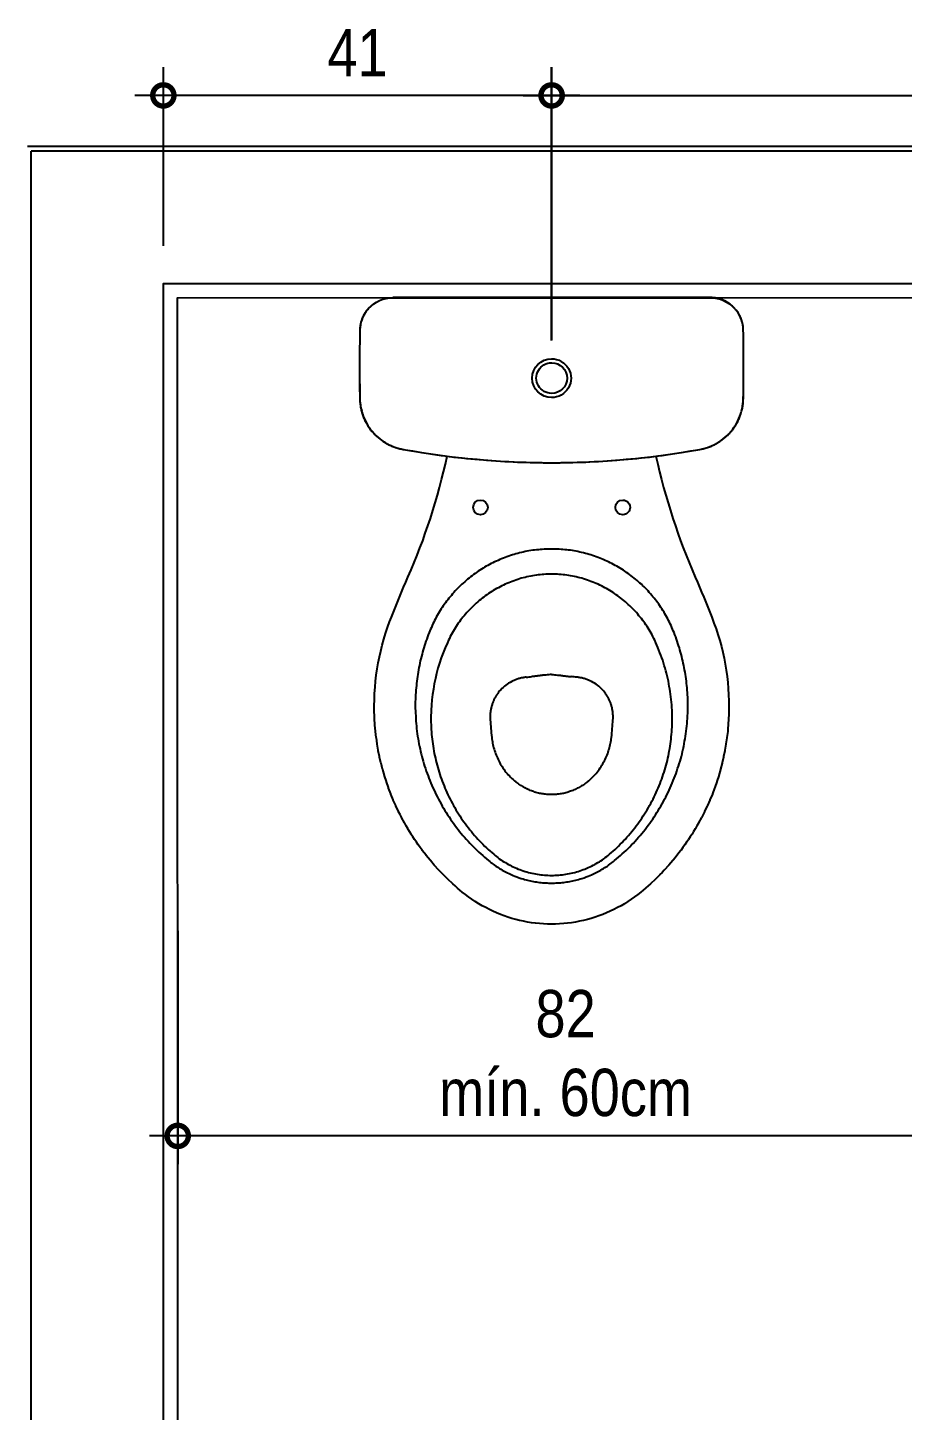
# Model space of a CAD drawing. Header units: metres. Extents: x 3 to 168, y -142 to 28.
# Drawn here: x 67.612 to 68.537, y -96.1 to -94.638 of the extents above; entities that cross this region are included whole.
import ezdxf

# ---------------------------------------------------------------- set-up
doc = ezdxf.new("R2010")
doc.units = ezdxf.units.M
for name, color, linetype in [('ARQ-ALV ACAB', 4, 'Continuous'), ('ARQ-ALV OSSO', 5, 'Continuous'), ('ARQ-DIM', 2, 'Continuous'), ('ARQ-HID', 2, 'Continuous')]:
    doc.layers.add(name, color=color, linetype=linetype)
doc.styles.add('Adesa', font='ARIALN.TTF')
doc.dimstyles.new('ADESA 1-0025', dxfattribs={"dimtxt": 0.05, "dimasz": 0.045, "dimexe": 0.03, "dimexo": 0.04, "dimgap": 0.02, "dimtad": 1, "dimtoh": 1, "dimdec": 0, "dimlfac": 100, "dimzin": 4, "dimtxsty": 'Adesa', "dimblk": 'DOTSMALL', "dimcen": 1, "dimdle": 0.03, "dimclrd": 1, "dimclre": 1, "dimclrt": 256, "dimazin": 1, "dimtm": 1e-09, "dimtfac": 1, "dimtdec": 0, "dimtix": 1, "dimtmove": 2, "dimatfit": 0, "dimldrblk": 'DOTSMALL', "dimfxl": 0.8, "dimtvp": 2, "dimtolj": 1, "dimtzin": 0, "dimarcsym": 0})

# ---------------------------------------------------------------- blocks, each defined once
blk = doc.blocks.new('ARQ-HID-BACIA CX')
blk.add_line((-0.0001, -0.175), (-0.0001, 0.175))
for points in [[(-0.0137, -0.1957), (-0.0142, -0.196), (-0.0147, -0.1964), (-0.0153, -0.1968), (-0.0158, -0.1971), (-0.0163, -0.1975), (-0.0168, -0.1978), (-0.0174, -0.1981), (-0.0179, -0.1984), (-0.0185, -0.1987), (-0.019, -0.199), (-0.0196, -0.1993), (-0.0202, -0.1995), (-0.0207, -0.1998), (-0.0213, -0.2), (-0.0219, -0.2003), (-0.0225, -0.2005), (-0.0231, -0.2007), (-0.0237, -0.2009), (-0.0243, -0.2011), (-0.0249, -0.2013), (-0.0255, -0.2015), (-0.0261, -0.2016), (-0.0267, -0.2018), (-0.0273, -0.2019), (-0.0279, -0.2021), (-0.0285, -0.2022), (-0.0292, -0.2023), (-0.0298, -0.2024), (-0.0304, -0.2025), (-0.031, -0.2025), (-0.0316, -0.2026), (-0.0323, -0.2026), (-0.0329, -0.2027), (-0.0335, -0.2027), (-0.0342, -0.2027, -0.00878), (-0.1068, -0.2028), (-0.1079, -0.2027), (-0.1091, -0.2026), (-0.1102, -0.2026), (-0.1114, -0.2025), (-0.1125, -0.2024), (-0.1136, -0.2022), (-0.1148, -0.2021), (-0.1159, -0.2019), (-0.117, -0.2017), (-0.1181, -0.2014), (-0.1192, -0.2012), (-0.1203, -0.2009), (-0.1214, -0.2006), (-0.1225, -0.2002), (-0.1236, -0.1999), (-0.1247, -0.1995), (-0.1258, -0.1991), (-0.1268, -0.1987), (-0.1279, -0.1982), (-0.1289, -0.1978), (-0.13, -0.1973), (-0.131, -0.1968), (-0.132, -0.1962), (-0.133, -0.1957), (-0.134, -0.1951), (-0.135, -0.1945), (-0.1359, -0.1939), (-0.1369, -0.1933), (-0.1378, -0.1926), (-0.1388, -0.192), (-0.1397, -0.1913), (-0.1406, -0.1906), (-0.1415, -0.1899), (-0.1423, -0.1891), (-0.1432, -0.1884), (-0.144, -0.1876), (-0.1449, -0.1868), (-0.1457, -0.186), (-0.1465, -0.1851), (-0.1472, -0.1843), (-0.148, -0.1834), (-0.1487, -0.1826), (-0.1494, -0.1817), (-0.1501, -0.1808), (-0.1508, -0.1799), (-0.1515, -0.1789), (-0.1521, -0.178), (-0.1527, -0.177), (-0.1533, -0.1761), (-0.1539, -0.1751), (-0.1545, -0.1741), (-0.155, -0.1731), (-0.1556, -0.1721), (-0.1561, -0.171), (-0.1566, -0.17), (-0.157, -0.169), (-0.1575, -0.1679), (-0.1579, -0.1668), (-0.1583, -0.1658), (-0.1586, -0.1647), (-0.159, -0.1636), (-0.1593, -0.1625), (-0.1596, -0.1614), (-0.1598, -0.1603), (-0.1601, -0.1592), (-0.1604, -0.158), (-0.1606, -0.1569), (-0.1614, -0.1525), (-0.1622, -0.148), (-0.1629, -0.1436), (-0.1636, -0.1392), (-0.1643, -0.1347), (-0.165, -0.1302), (-0.1657, -0.1258), (-0.1663, -0.1213), (-0.1669, -0.1169), (-0.1675, -0.1124), (-0.168, -0.1079), (-0.1686, -0.1034), (-0.1691, -0.099), (-0.1696, -0.0945), (-0.1701, -0.09), (-0.1705, -0.0855), (-0.1709, -0.081), (-0.1713, -0.0765), (-0.1717, -0.072), (-0.1721, -0.0675), (-0.1724, -0.0631), (-0.1727, -0.0586), (-0.173, -0.0541), (-0.1733, -0.0496), (-0.1735, -0.0451), (-0.1737, -0.0406), (-0.1739, -0.0361), (-0.1741, -0.0315), (-0.1742, -0.027), (-0.1744, -0.0225), (-0.1745, -0.018), (-0.1745, -0.0135), (-0.1746, -0.009), (-0.1746, -0.0045), (-0.1746, 0), (-0.1746, 0.0045), (-0.1746, 0.009), (-0.1745, 0.0135), (-0.1745, 0.018), (-0.1744, 0.0225), (-0.1742, 0.027), (-0.1741, 0.0315), (-0.1739, 0.0361), (-0.1737, 0.0406), (-0.1735, 0.0451), (-0.1733, 0.0496), (-0.173, 0.0541), (-0.1727, 0.0586), (-0.1724, 0.0631), (-0.1721, 0.0675), (-0.1717, 0.072), (-0.1713, 0.0765), (-0.1709, 0.081), (-0.1705, 0.0855), (-0.1701, 0.09), (-0.1696, 0.0945), (-0.1691, 0.099), (-0.1686, 0.1034), (-0.168, 0.1079), (-0.1675, 0.1124), (-0.1669, 0.1169), (-0.1663, 0.1213), (-0.1657, 0.1258), (-0.165, 0.1302), (-0.1643, 0.1347), (-0.1636, 0.1392), (-0.1629, 0.1436), (-0.1622, 0.148), (-0.1614, 0.1525), (-0.1606, 0.1569), (-0.1604, 0.158), (-0.1601, 0.1592), (-0.1598, 0.1603), (-0.1596, 0.1614), (-0.1593, 0.1625), (-0.159, 0.1636), (-0.1586, 0.1647), (-0.1583, 0.1658), (-0.1579, 0.1668), (-0.1575, 0.1679), (-0.157, 0.169), (-0.1566, 0.17), (-0.1561, 0.171), (-0.1556, 0.1721), (-0.155, 0.1731), (-0.1545, 0.1741), (-0.1539, 0.1751), (-0.1533, 0.1761), (-0.1527, 0.177), (-0.1521, 0.178), (-0.1515, 0.1789), (-0.1508, 0.1799), (-0.1501, 0.1808), (-0.1494, 0.1817), (-0.1487, 0.1826), (-0.148, 0.1834), (-0.1472, 0.1843), (-0.1465, 0.1851), (-0.1457, 0.186), (-0.1449, 0.1868), (-0.144, 0.1876), (-0.1432, 0.1884), (-0.1423, 0.1891), (-0.1415, 0.1899), (-0.1406, 0.1906), (-0.1397, 0.1913), (-0.1388, 0.192), (-0.1378, 0.1926), (-0.1369, 0.1933), (-0.1359, 0.1939), (-0.135, 0.1945), (-0.134, 0.1951), (-0.133, 0.1957), (-0.132, 0.1962), (-0.131, 0.1968), (-0.13, 0.1973), (-0.1289, 0.1978), (-0.1279, 0.1982), (-0.1268, 0.1987), (-0.1258, 0.1991), (-0.1247, 0.1995), (-0.1236, 0.1999), (-0.1225, 0.2002), (-0.1214, 0.2006), (-0.1203, 0.2009), (-0.1192, 0.2012), (-0.1181, 0.2014), (-0.117, 0.2017), (-0.1159, 0.2019), (-0.1148, 0.2021), (-0.1136, 0.2022), (-0.1125, 0.2024), (-0.1114, 0.2025), (-0.1102, 0.2026), (-0.1091, 0.2026), (-0.1079, 0.2027), (-0.1068, 0.2028, -0.00878), (-0.0342, 0.2027), (-0.0335, 0.2027), (-0.0329, 0.2027), (-0.0323, 0.2026), (-0.0316, 0.2026), (-0.031, 0.2025), (-0.0304, 0.2025), (-0.0298, 0.2024), (-0.0292, 0.2023), (-0.0285, 0.2022), (-0.0279, 0.2021), (-0.0273, 0.2019), (-0.0267, 0.2018), (-0.0261, 0.2016), (-0.0255, 0.2015), (-0.0249, 0.2013), (-0.0243, 0.2011), (-0.0237, 0.2009), (-0.0231, 0.2007), (-0.0225, 0.2005), (-0.0219, 0.2003), (-0.0213, 0.2), (-0.0207, 0.1998), (-0.0202, 0.1995), (-0.0196, 0.1993), (-0.019, 0.199), (-0.0185, 0.1987), (-0.0179, 0.1984), (-0.0174, 0.1981), (-0.0168, 0.1978), (-0.0163, 0.1975), (-0.0158, 0.1971), (-0.0153, 0.1968), (-0.0147, 0.1964), (-0.0142, 0.196), (-0.0137, 0.1957)], [(-0.0131, 0.195, 0.018828), (-0.0135, 0.1954)], [(-0.0133, -0.1951), (-0.0133, -0.1951), (-0.0133, -0.1951), (-0.0133, -0.1951), (-0.0132, -0.1951), (-0.0132, -0.195), (-0.0132, -0.195), (-0.0131, -0.1949), (-0.013, -0.1948), (-0.0129, -0.1947), (-0.0128, -0.1946), (-0.0126, -0.1945), (-0.0125, -0.1943), (-0.0116, -0.1935, 0.212488), (-0.0001, -0.1677), (-0.0001, 0.1677, 0.212488), (-0.0116, 0.1935), (-0.0125, 0.1943), (-0.0126, 0.1945), (-0.0128, 0.1946), (-0.0129, 0.1947), (-0.013, 0.1948), (-0.0131, 0.1949), (-0.0132, 0.195), (-0.0132, 0.195), (-0.0132, 0.1951), (-0.0133, 0.1951), (-0.0133, 0.1951), (-0.0133, 0.1951)], [(-0.0123, 0.1942, 0.002919), (-0.0115, 0.1935)], [(-0.1676, 0.1104), (-0.1678, 0.1104), (-0.176, 0.1123), (-0.1842, 0.1142), (-0.1925, 0.1163), (-0.2008, 0.1185), (-0.209, 0.1208), (-0.2171, 0.1231), (-0.2253, 0.1256), (-0.2335, 0.1282), (-0.2415, 0.1309), (-0.2493, 0.1336), (-0.2571, 0.1363), (-0.2648, 0.1392), (-0.2725, 0.1422), (-0.2803, 0.1453), (-0.288, 0.1486), (-0.2958, 0.1519, 0.011149), (-0.3381, 0.1694), (-0.3442, 0.1717), (-0.3503, 0.1739), (-0.3564, 0.1759), (-0.3626, 0.1778), (-0.3689, 0.1795), (-0.3751, 0.181), (-0.3815, 0.1824), (-0.3878, 0.1836), (-0.3942, 0.1847), (-0.4006, 0.1855), (-0.407, 0.1863), (-0.4135, 0.1868), (-0.42, 0.1872), (-0.4264, 0.1875), (-0.4329, 0.1875), (-0.4381, 0.1875), (-0.4384, 0.1875), (-0.4417, 0.1874), (-0.4449, 0.1872), (-0.4453, 0.1872), (-0.4517, 0.1868), (-0.4521, 0.1868), (-0.4553, 0.1865), (-0.4585, 0.1862), (-0.4589, 0.1862), (-0.4653, 0.1854), (-0.4657, 0.1853), (-0.472, 0.1844), (-0.4724, 0.1844), (-0.4788, 0.1833), (-0.4792, 0.1832), (-0.4855, 0.1819), (-0.4859, 0.1818), (-0.4921, 0.1804), (-0.4925, 0.1803), (-0.4988, 0.1787), (-0.4991, 0.1786), (-0.5053, 0.1768), (-0.5057, 0.1767), (-0.5118, 0.1747), (-0.5122, 0.1746), (-0.5183, 0.1725), (-0.5187, 0.1724), (-0.5247, 0.1701), (-0.5251, 0.17), (-0.531, 0.1675), (-0.5314, 0.1674), (-0.5373, 0.1648), (-0.5376, 0.1646), (-0.5435, 0.1618), (-0.5438, 0.1617), (-0.5467, 0.1602), (-0.5496, 0.1588), (-0.5499, 0.1586), (-0.5556, 0.1555), (-0.5559, 0.1553), (-0.5587, 0.1537), (-0.5615, 0.1521), (-0.5618, 0.1519), (-0.5646, 0.1502), (-0.5674, 0.1485), (-0.5677, 0.1484), (-0.5704, 0.1466), (-0.5731, 0.1448), (-0.5734, 0.1446), (-0.5761, 0.1428), (-0.5788, 0.1409), (-0.579, 0.1407), (-0.5817, 0.1388), (-0.5843, 0.1369), (-0.5846, 0.1367), (-0.5872, 0.1347), (-0.5897, 0.1327), (-0.59, 0.1325), (-0.5925, 0.1305), (-0.595, 0.1284), (-0.5953, 0.1282), (-0.6002, 0.124), (-0.6005, 0.1237), (-0.6053, 0.1194), (-0.6055, 0.1191), (-0.6079, 0.1169), (-0.6102, 0.1146), (-0.6105, 0.1144), (-0.6151, 0.1098), (-0.6153, 0.1095), (-0.6197, 0.1048), (-0.62, 0.1045), (-0.6221, 0.1021), (-0.6243, 0.0997), (-0.6245, 0.0994), (-0.6266, 0.097), (-0.6287, 0.0945), (-0.6314, 0.0911), (-0.6339, 0.0877), (-0.6364, 0.0842), (-0.6388, 0.0807), (-0.641, 0.0771), (-0.6432, 0.0734), (-0.6452, 0.0696), (-0.6472, 0.0658), (-0.649, 0.062), (-0.6508, 0.0581), (-0.6524, 0.0541), (-0.6539, 0.0501), (-0.6553, 0.0461), (-0.6565, 0.042), (-0.6577, 0.0379), (-0.6587, 0.0338), (-0.6596, 0.0296), (-0.6604, 0.0254), (-0.6611, 0.0212), (-0.6617, 0.017), (-0.6621, 0.0128), (-0.6624, 0.0085), (-0.6626, 0.0043), (-0.6626, 0), (-0.6626, -0.0043), (-0.6624, -0.0085), (-0.6621, -0.0128), (-0.6617, -0.017), (-0.6611, -0.0212), (-0.6604, -0.0254), (-0.6596, -0.0296), (-0.6587, -0.0338), (-0.6577, -0.0379), (-0.6565, -0.042), (-0.6553, -0.0461), (-0.6539, -0.0501), (-0.6524, -0.0541), (-0.6508, -0.0581), (-0.649, -0.062), (-0.6472, -0.0658), (-0.6452, -0.0696), (-0.6432, -0.0734), (-0.641, -0.0771), (-0.6388, -0.0807), (-0.6364, -0.0842), (-0.6339, -0.0877), (-0.6314, -0.0911), (-0.6287, -0.0945), (-0.6266, -0.097), (-0.6245, -0.0994), (-0.6243, -0.0997), (-0.6221, -0.1021), (-0.62, -0.1045), (-0.6197, -0.1048), (-0.6153, -0.1095), (-0.6151, -0.1098), (-0.6105, -0.1144), (-0.6102, -0.1146), (-0.6079, -0.1169), (-0.6055, -0.1191), (-0.6053, -0.1194), (-0.6005, -0.1237), (-0.6002, -0.124), (-0.5953, -0.1282), (-0.595, -0.1284), (-0.5925, -0.1305), (-0.59, -0.1325), (-0.5897, -0.1327), (-0.5872, -0.1347), (-0.5846, -0.1367), (-0.5843, -0.1369), (-0.5817, -0.1388), (-0.579, -0.1407), (-0.5788, -0.1409), (-0.5761, -0.1428), (-0.5734, -0.1446), (-0.5731, -0.1448), (-0.5704, -0.1466), (-0.5677, -0.1484), (-0.5674, -0.1485), (-0.5646, -0.1502), (-0.5618, -0.1519), (-0.5615, -0.1521), (-0.5587, -0.1537), (-0.5559, -0.1553), (-0.5556, -0.1555), (-0.5499, -0.1586), (-0.5496, -0.1588), (-0.5467, -0.1602), (-0.5438, -0.1617), (-0.5435, -0.1618), (-0.5376, -0.1646), (-0.5373, -0.1648), (-0.5314, -0.1674), (-0.531, -0.1675), (-0.5251, -0.17), (-0.5247, -0.1701), (-0.5187, -0.1724), (-0.5183, -0.1725), (-0.5122, -0.1746), (-0.5118, -0.1747), (-0.5057, -0.1767), (-0.5053, -0.1768), (-0.4991, -0.1786), (-0.4988, -0.1787), (-0.4925, -0.1803), (-0.4921, -0.1804), (-0.4859, -0.1818), (-0.4855, -0.1819), (-0.4792, -0.1832), (-0.4788, -0.1833), (-0.4724, -0.1844), (-0.472, -0.1844), (-0.4657, -0.1853), (-0.4653, -0.1854), (-0.4589, -0.1862), (-0.4585, -0.1862), (-0.4553, -0.1865), (-0.4521, -0.1868), (-0.4517, -0.1868), (-0.4453, -0.1872), (-0.4449, -0.1872), (-0.4417, -0.1874), (-0.4384, -0.1875), (-0.4381, -0.1875), (-0.4316, -0.1875), (-0.4251, -0.1874), (-0.4186, -0.1872), (-0.4121, -0.1867), (-0.4057, -0.1861), (-0.3992, -0.1854), (-0.3928, -0.1844), (-0.3864, -0.1834), (-0.3801, -0.1821), (-0.3738, -0.1807), (-0.3675, -0.1791), (-0.3613, -0.1774), (-0.3551, -0.1755), (-0.349, -0.1735), (-0.3429, -0.1713), (-0.3381, -0.1694, 0.011149), (-0.2958, -0.1519), (-0.288, -0.1486), (-0.2803, -0.1453), (-0.2725, -0.1422), (-0.2648, -0.1392), (-0.2571, -0.1363), (-0.2493, -0.1336), (-0.2415, -0.1309), (-0.2335, -0.1282), (-0.2253, -0.1256), (-0.2171, -0.1231), (-0.209, -0.1208), (-0.2008, -0.1185), (-0.1925, -0.1163), (-0.1842, -0.1142), (-0.176, -0.1123), (-0.1678, -0.1104), (-0.1676, -0.1104)], [(-0.5122, 0.0378), (-0.511, 0.0393), (-0.5098, 0.0407), (-0.5085, 0.042), (-0.5072, 0.0433), (-0.5059, 0.0446), (-0.5046, 0.0458), (-0.5032, 0.047), (-0.5018, 0.0482), (-0.5004, 0.0493), (-0.499, 0.0503), (-0.4975, 0.0514), (-0.496, 0.0523), (-0.4946, 0.0533), (-0.493, 0.0542), (-0.4915, 0.055), (-0.49, 0.0558), (-0.4884, 0.0566), (-0.4869, 0.0573), (-0.4853, 0.058), (-0.4838, 0.0587), (-0.4822, 0.0593), (-0.4806, 0.0598), (-0.4791, 0.0603), (-0.4775, 0.0608), (-0.4759, 0.0613), (-0.4744, 0.0617), (-0.4728, 0.062), (-0.4713, 0.0623), (-0.4697, 0.0626), (-0.4682, 0.0629), (-0.4667, 0.0631), (-0.4651, 0.0633, -0.008966), (-0.4466, 0.0649, -0.016113), (-0.4436, 0.065), (-0.4426, 0.065), (-0.4418, 0.065), (-0.4409, 0.0649), (-0.4401, 0.0649), (-0.4393, 0.0648), (-0.4384, 0.0647), (-0.4376, 0.0646), (-0.4368, 0.0645), (-0.436, 0.0644), (-0.4352, 0.0642), (-0.4344, 0.064), (-0.4336, 0.0639), (-0.4328, 0.0637), (-0.4321, 0.0635), (-0.4313, 0.0632), (-0.4305, 0.063), (-0.4298, 0.0627), (-0.429, 0.0625), (-0.4282, 0.0622), (-0.4275, 0.0619), (-0.4267, 0.0616), (-0.426, 0.0612), (-0.4253, 0.0609), (-0.4245, 0.0605), (-0.4238, 0.0602), (-0.423, 0.0598), (-0.4223, 0.0593), (-0.4216, 0.0589), (-0.4209, 0.0585), (-0.4201, 0.058), (-0.4194, 0.0575), (-0.4187, 0.057), (-0.4174, 0.056), (-0.416, 0.0549), (-0.4148, 0.0537), (-0.4135, 0.0525), (-0.4123, 0.0512), (-0.4111, 0.0499), (-0.41, 0.0485), (-0.4089, 0.047), (-0.4079, 0.0455), (-0.407, 0.0439), (-0.4061, 0.0422), (-0.4053, 0.0406), (-0.4049, 0.0397), (-0.4045, 0.0389), (-0.4042, 0.038), (-0.4039, 0.0372), (-0.4036, 0.0363), (-0.4033, 0.0354), (-0.403, 0.0346), (-0.4028, 0.0337), (-0.4025, 0.0328), (-0.4023, 0.0319), (-0.4021, 0.0311), (-0.402, 0.0302), (-0.4018, 0.0293), (-0.4017, 0.0285), (-0.4016, 0.0276), (-0.4015, 0.0267, -0.000598), (-0.4009, 0.0209)], [(-0.3986, 0, 0.006359), (-0.3992, 0.0061), (-0.3992, 0.0064), (-0.3992, 0.0066), (-0.3993, 0.0072), (-0.3993, 0.0075), (-0.3993, 0.0077), (-0.3994, 0.0083), (-0.3994, 0.0086), (-0.3995, 0.0091), (-0.3995, 0.0094), (-0.3996, 0.01), (-0.3996, 0.0103), (-0.3997, 0.0108), (-0.3998, 0.0117), (-0.3999, 0.0123), (-0.4, 0.0129), (-0.4002, 0.0144), (-0.4003, 0.0154), (-0.4003, 0.0159), (-0.4004, 0.0164), (-0.4005, 0.0169), (-0.4005, 0.0174), (-0.4006, 0.0179), (-0.4006, 0.0184), (-0.4007, 0.0189), (-0.4008, 0.0194), (-0.4008, 0.0199), (-0.4009, 0.0204), (-0.4009, 0.0209)], [(-0.3986, 0, -0.006359), (-0.3992, -0.0061), (-0.3992, -0.0064), (-0.3992, -0.0066), (-0.3993, -0.0072), (-0.3993, -0.0075), (-0.3993, -0.0077), (-0.3994, -0.0083), (-0.3994, -0.0086), (-0.3995, -0.0091), (-0.3995, -0.0094), (-0.3996, -0.01), (-0.3996, -0.0103), (-0.3997, -0.0108), (-0.3998, -0.0117), (-0.3999, -0.0123), (-0.4, -0.0129), (-0.4002, -0.0144), (-0.4003, -0.0154), (-0.4003, -0.0159), (-0.4004, -0.0164), (-0.4005, -0.0169), (-0.4005, -0.0174), (-0.4006, -0.0179), (-0.4006, -0.0184), (-0.4007, -0.0189), (-0.4008, -0.0194), (-0.4008, -0.0199), (-0.4009, -0.0204), (-0.4009, -0.0209)], [(-0.4015, -0.0267), (-0.4016, -0.0276), (-0.4017, -0.0285), (-0.4018, -0.0293), (-0.402, -0.0302), (-0.4021, -0.0311), (-0.4023, -0.0319), (-0.4025, -0.0328), (-0.4028, -0.0337), (-0.403, -0.0346), (-0.4033, -0.0354), (-0.4036, -0.0363), (-0.4039, -0.0372), (-0.4042, -0.038), (-0.4045, -0.0389), (-0.4049, -0.0397), (-0.4053, -0.0406), (-0.4061, -0.0422), (-0.407, -0.0439), (-0.4079, -0.0455), (-0.4089, -0.047), (-0.41, -0.0485), (-0.4111, -0.0499), (-0.4123, -0.0512), (-0.4135, -0.0525), (-0.4148, -0.0537), (-0.416, -0.0549), (-0.4174, -0.056), (-0.4187, -0.057), (-0.4194, -0.0575), (-0.4201, -0.058), (-0.4209, -0.0585), (-0.4216, -0.0589), (-0.4223, -0.0593), (-0.423, -0.0598), (-0.4238, -0.0602), (-0.4245, -0.0605), (-0.4253, -0.0609), (-0.426, -0.0612), (-0.4267, -0.0616), (-0.4275, -0.0619), (-0.4282, -0.0622), (-0.429, -0.0625), (-0.4298, -0.0627), (-0.4305, -0.063), (-0.4313, -0.0632), (-0.4321, -0.0635), (-0.4328, -0.0637), (-0.4336, -0.0639), (-0.4344, -0.064), (-0.4352, -0.0642), (-0.436, -0.0644), (-0.4368, -0.0645), (-0.4376, -0.0646), (-0.4384, -0.0647), (-0.4393, -0.0648), (-0.4401, -0.0649), (-0.4409, -0.0649), (-0.4418, -0.065), (-0.4426, -0.065), (-0.4436, -0.065, -0.016113), (-0.4466, -0.0649, -0.008966), (-0.4651, -0.0633), (-0.4667, -0.0631), (-0.4682, -0.0629), (-0.4697, -0.0626), (-0.4713, -0.0623), (-0.4728, -0.062), (-0.4744, -0.0617), (-0.4759, -0.0613), (-0.4775, -0.0608), (-0.4791, -0.0603), (-0.4806, -0.0598), (-0.4822, -0.0593), (-0.4838, -0.0587), (-0.4853, -0.058), (-0.4869, -0.0573), (-0.4884, -0.0566), (-0.49, -0.0558), (-0.4915, -0.055), (-0.493, -0.0542), (-0.4946, -0.0533), (-0.496, -0.0523), (-0.4975, -0.0514), (-0.499, -0.0503), (-0.5004, -0.0493), (-0.5018, -0.0482), (-0.5032, -0.047), (-0.5046, -0.0458), (-0.5059, -0.0446), (-0.5072, -0.0433), (-0.5085, -0.042), (-0.5098, -0.0407), (-0.511, -0.0393), (-0.5122, -0.0378)], [(-0.4015, -0.0267, 0.000598), (-0.4009, -0.0209)], [(-0.0136, -0.1955, 0.018828), (-0.0132, -0.1951)]]:
    blk.add_lwpolyline(points, format="xyb")
at = {"ltscale": 0.000466036}
blk.add_lwpolyline([(-0.0133, -0.1951), (-0.0133, -0.1952, -0.017665), (-0.0136, -0.1955, -0.039631), (-0.0138, -0.1956, -0.158216), (-0.0342, -0.2027, -0.008778), (-0.1068, -0.2027), (-0.1095, -0.2026), (-0.1122, -0.2023), (-0.1149, -0.202), (-0.1176, -0.2014), (-0.1203, -0.2008), (-0.1229, -0.2), (-0.1255, -0.1991), (-0.128, -0.1981), (-0.1305, -0.1969), (-0.1329, -0.1957), (-0.1352, -0.1943), (-0.1375, -0.1928), (-0.1397, -0.1912), (-0.1418, -0.1894), (-0.1439, -0.1876), (-0.1458, -0.1857), (-0.1477, -0.1837), (-0.1494, -0.1816), (-0.151, -0.1794), (-0.1526, -0.1772), (-0.154, -0.1748), (-0.1553, -0.1724), (-0.1565, -0.17), (-0.1575, -0.1675), (-0.1585, -0.1649), (-0.1593, -0.1623), (-0.16, -0.1597), (-0.1605, -0.1569, -0.044623), (-0.1746, 0, -0.044623), (-0.1605, 0.1569), (-0.16, 0.1597), (-0.1593, 0.1623), (-0.1585, 0.1649), (-0.1575, 0.1675), (-0.1565, 0.17), (-0.1553, 0.1724), (-0.154, 0.1748), (-0.1526, 0.1772), (-0.151, 0.1794), (-0.1494, 0.1816), (-0.1477, 0.1837), (-0.1458, 0.1857), (-0.1439, 0.1876), (-0.1418, 0.1894), (-0.1397, 0.1912), (-0.1375, 0.1928), (-0.1352, 0.1943), (-0.1329, 0.1957), (-0.1305, 0.1969), (-0.128, 0.1981), (-0.1255, 0.1991), (-0.1229, 0.2), (-0.1203, 0.2008), (-0.1176, 0.2014), (-0.1149, 0.202), (-0.1122, 0.2023), (-0.1095, 0.2026), (-0.1068, 0.2027, -0.008778), (-0.0342, 0.2027, -0.158216), (-0.0138, 0.1956, -0.039631), (-0.0136, 0.1955, -0.017665), (-0.0133, 0.1952), (-0.0133, 0.1951)], format="xyb", dxfattribs=at)
at = {"ltscale": 0.00311}
for points in [[(-0.1068, 0.2021), (-0.1068, 0.2027)], [(-0.1068, -0.2021), (-0.1068, -0.2027)]]:
    blk.add_lwpolyline(points, dxfattribs=at)
at = {"ltscale": 0.00156}
blk.add_lwpolyline([(-0.0131, 0.1951), (-0.0133, 0.1953)], dxfattribs=at)
for points in [[(-0.0133, 0.1951), (-0.0133, 0.1951)], [(-0.0115, 0.1936), (-0.0109, 0.1931), (-0.0103, 0.1925), (-0.0097, 0.1919), (-0.0091, 0.1913), (-0.0086, 0.1907), (-0.008, 0.19), (-0.0075, 0.1894), (-0.007, 0.1887), (-0.0065, 0.1881), (-0.006, 0.1874), (-0.0055, 0.1867), (-0.0051, 0.186), (-0.0047, 0.1853), (-0.0043, 0.1845), (-0.0039, 0.1838), (-0.0035, 0.1831), (-0.0031, 0.1823), (-0.0028, 0.1815), (-0.0025, 0.1808), (-0.0022, 0.18), (-0.0019, 0.1792), (-0.0016, 0.1784), (-0.0014, 0.1776), (-0.0012, 0.1768), (-0.001, 0.176), (-0.0008, 0.1752), (-0.0006, 0.1744), (-0.0005, 0.1736), (-0.0003, 0.1728), (-0.0002, 0.1719), (-0.0001, 0.1711), (-0.0001, 0.1703), (0, 0.1694), (0, 0.1686), (0, 0.1678)], [(0, 0.1677), (0, -0.1677)], [(-0.5122, 0.0378), (-0.513, 0.0368), (-0.5137, 0.0358), (-0.5145, 0.0348), (-0.5152, 0.0338), (-0.5159, 0.0327), (-0.5165, 0.0316), (-0.5172, 0.0306), (-0.5178, 0.0295), (-0.5185, 0.0283), (-0.519, 0.0272), (-0.5196, 0.0261), (-0.5202, 0.0249), (-0.5207, 0.0237), (-0.5212, 0.0225), (-0.5217, 0.0214), (-0.5221, 0.0201), (-0.5225, 0.0189), (-0.5229, 0.0177), (-0.5233, 0.0165), (-0.5236, 0.0152), (-0.524, 0.014), (-0.5243, 0.0127), (-0.5245, 0.0115), (-0.5248, 0.0102), (-0.525, 0.009), (-0.5251, 0.0077), (-0.5253, 0.0064), (-0.5254, 0.0051), (-0.5255, 0.0039), (-0.5256, 0.0026), (-0.5256, 0.0013), (-0.5256, 0), (-0.5256, -0.0013), (-0.5256, -0.0026), (-0.5255, -0.0039), (-0.5254, -0.0051), (-0.5253, -0.0064), (-0.5251, -0.0077), (-0.525, -0.009), (-0.5248, -0.0102), (-0.5245, -0.0115), (-0.5243, -0.0127), (-0.524, -0.014), (-0.5236, -0.0152), (-0.5233, -0.0165), (-0.5229, -0.0177), (-0.5225, -0.0189), (-0.5221, -0.0201), (-0.5217, -0.0214), (-0.5212, -0.0225), (-0.5207, -0.0237), (-0.5202, -0.0249), (-0.5196, -0.0261), (-0.519, -0.0272), (-0.5185, -0.0283), (-0.5178, -0.0295), (-0.5172, -0.0306), (-0.5165, -0.0316), (-0.5159, -0.0327), (-0.5152, -0.0337), (-0.5145, -0.0348), (-0.5137, -0.0358), (-0.513, -0.0368), (-0.5122, -0.0378)], [(-0.0115, -0.1936), (-0.0116, -0.1938), (-0.0117, -0.1938), (-0.0119, -0.194), (-0.0123, -0.1944), (-0.0126, -0.1947), (-0.0128, -0.1948), (-0.0129, -0.1949), (-0.013, -0.1949), (-0.013, -0.195), (-0.0131, -0.195), (-0.0131, -0.1951)]]:
    blk.add_lwpolyline(points)
at = {"ltscale": 0.00179}
for points in [[(-0.0004, 0.1677), (-0.0001, 0.1677)], [(-0.0004, -0.1677), (-0.0001, -0.1677)]]:
    blk.add_lwpolyline(points, dxfattribs=at)
for points in [[(-0.2659, 0), (-0.2659, -0.002), (-0.266, -0.004), (-0.2661, -0.006), (-0.2662, -0.008), (-0.2663, -0.01), (-0.2664, -0.012), (-0.2666, -0.014), (-0.2668, -0.016), (-0.267, -0.018), (-0.2673, -0.02), (-0.2676, -0.022), (-0.2679, -0.024), (-0.2683, -0.026), (-0.2687, -0.0279), (-0.2691, -0.0299), (-0.2696, -0.0318), (-0.27, -0.0338), (-0.2705, -0.0357), (-0.2711, -0.0377), (-0.2716, -0.0396), (-0.2722, -0.0415), (-0.2728, -0.0434), (-0.2735, -0.0453), (-0.2741, -0.0472), (-0.2748, -0.0491), (-0.2755, -0.051), (-0.2763, -0.0528), (-0.2771, -0.0547), (-0.2779, -0.0565), (-0.2787, -0.0584), (-0.2796, -0.0602), (-0.2804, -0.062), (-0.2813, -0.0638), (-0.2823, -0.0656), (-0.2832, -0.0673), (-0.2842, -0.0691), (-0.2852, -0.0708), (-0.2863, -0.0725), (-0.2873, -0.0742), (-0.2884, -0.0759), (-0.2895, -0.0776), (-0.2907, -0.0793), (-0.2918, -0.0809), (-0.293, -0.0825), (-0.2942, -0.0841), (-0.2954, -0.0857), (-0.2967, -0.0873), (-0.2979, -0.0888), (-0.2992, -0.0904), (-0.3005, -0.0919), (-0.3019, -0.0934), (-0.3032, -0.0949), (-0.3046, -0.0963), (-0.306, -0.0978), (-0.3074, -0.0992), (-0.3089, -0.1006), (-0.3103, -0.102), (-0.3118, -0.1033), (-0.3133, -0.1046), (-0.3149, -0.106), (-0.3164, -0.1072), (-0.3179, -0.1085), (-0.3195, -0.1098), (-0.3211, -0.111), (-0.3227, -0.1122), (-0.3244, -0.1133), (-0.326, -0.1145), (-0.3277, -0.1156), (-0.3293, -0.1167), (-0.331, -0.1178), (-0.3327, -0.1189), (-0.3344, -0.1199), (-0.3362, -0.1209), (-0.3379, -0.1219), (-0.3397, -0.1228), (-0.3415, -0.1237), (-0.3433, -0.1246), (-0.3451, -0.1255), (-0.3469, -0.1263), (-0.3488, -0.1271), (-0.3506, -0.1279), (-0.3525, -0.1287), (-0.3543, -0.1295), (-0.3566, -0.1304), (-0.3588, -0.1312), (-0.3611, -0.132), (-0.3634, -0.1328), (-0.3657, -0.1336), (-0.368, -0.1343), (-0.3703, -0.1351), (-0.3726, -0.1357), (-0.3749, -0.1364), (-0.3772, -0.137), (-0.3796, -0.1376), (-0.3819, -0.1382), (-0.3843, -0.1388), (-0.3866, -0.1393), (-0.389, -0.1398), (-0.3913, -0.1402), (-0.3937, -0.1407), (-0.3961, -0.1411), (-0.3985, -0.1415), (-0.4008, -0.1419), (-0.4032, -0.1422), (-0.4056, -0.1425), (-0.408, -0.1428), (-0.4104, -0.143), (-0.4128, -0.1433), (-0.4152, -0.1435), (-0.4176, -0.1436), (-0.42, -0.1438), (-0.4225, -0.1439), (-0.4249, -0.144), (-0.4273, -0.1441), (-0.4297, -0.1441), (-0.4321, -0.1441), (-0.4345, -0.1441), (-0.4369, -0.144), (-0.4396, -0.1439), (-0.4423, -0.1437), (-0.4451, -0.1436), (-0.4478, -0.1434), (-0.4505, -0.1432), (-0.4532, -0.143), (-0.4559, -0.1427), (-0.4586, -0.1424), (-0.4613, -0.142), (-0.4639, -0.1416), (-0.4666, -0.1412), (-0.4693, -0.1407), (-0.472, -0.1402), (-0.4746, -0.1397), (-0.4773, -0.1391), (-0.4799, -0.1385), (-0.4826, -0.1379), (-0.4852, -0.1372), (-0.4878, -0.1365), (-0.4904, -0.1358), (-0.493, -0.135), (-0.4956, -0.1342), (-0.4982, -0.1333), (-0.5008, -0.1325), (-0.5033, -0.1316), (-0.5059, -0.1306), (-0.5084, -0.1297), (-0.5109, -0.1287), (-0.5135, -0.1276), (-0.516, -0.1266), (-0.5184, -0.1255), (-0.5209, -0.1243), (-0.5234, -0.1232), (-0.5258, -0.122), (-0.5282, -0.1208), (-0.5306, -0.1195), (-0.533, -0.1182), (-0.5354, -0.1169), (-0.5378, -0.1156), (-0.5401, -0.1142), (-0.5424, -0.1128), (-0.5447, -0.1114), (-0.547, -0.1099), (-0.5493, -0.1084), (-0.5515, -0.1069), (-0.5538, -0.1053), (-0.556, -0.1038), (-0.5581, -0.1022), (-0.5603, -0.1005), (-0.5625, -0.0989), (-0.5646, -0.0972), (-0.5667, -0.0955), (-0.5688, -0.0937), (-0.5708, -0.092), (-0.5729, -0.0902), (-0.5749, -0.0883), (-0.5769, -0.0865), (-0.5788, -0.0846), (-0.5808, -0.0827), (-0.5827, -0.0808), (-0.5846, -0.0788), (-0.5864, -0.0769), (-0.5882, -0.0748), (-0.59, -0.0728), (-0.5918, -0.0708), (-0.5936, -0.0688), (-0.5954, -0.0667), (-0.5964, -0.0654), (-0.5974, -0.0642), (-0.5983, -0.0629), (-0.5993, -0.0616), (-0.6003, -0.0603), (-0.6012, -0.059), (-0.6021, -0.0576), (-0.6029, -0.0563), (-0.6038, -0.0549), (-0.6046, -0.0535), (-0.6054, -0.0521), (-0.6062, -0.0507), (-0.607, -0.0493), (-0.6077, -0.0479), (-0.6084, -0.0465), (-0.6091, -0.045), (-0.6098, -0.0436), (-0.6105, -0.0421), (-0.6111, -0.0406), (-0.6119, -0.0387), (-0.6127, -0.0366), (-0.6135, -0.0343), (-0.6142, -0.0321), (-0.6148, -0.0302), (-0.6153, -0.0286), (-0.6157, -0.027), (-0.6161, -0.0255), (-0.6165, -0.0239), (-0.6169, -0.0224), (-0.6172, -0.0208), (-0.6175, -0.0192), (-0.6178, -0.0176), (-0.618, -0.016), (-0.6183, -0.0144), (-0.6185, -0.0129), (-0.6187, -0.0113), (-0.6188, -0.0097), (-0.619, -0.0081), (-0.6191, -0.0065), (-0.6191, -0.0048), (-0.6192, -0.0032), (-0.6192, -0.0016), (-0.6193, 0), (-0.6192, 0.0016), (-0.6192, 0.0032), (-0.6191, 0.0048), (-0.6191, 0.0065), (-0.619, 0.0081), (-0.6188, 0.0097), (-0.6187, 0.0113), (-0.6185, 0.0129), (-0.6183, 0.0144), (-0.618, 0.016), (-0.6178, 0.0176), (-0.6175, 0.0192), (-0.6172, 0.0208), (-0.6169, 0.0224), (-0.6165, 0.0239), (-0.6161, 0.0255), (-0.6157, 0.027), (-0.6153, 0.0286), (-0.6148, 0.0302), (-0.6142, 0.0321), (-0.6135, 0.0343), (-0.6127, 0.0366), (-0.6119, 0.0387), (-0.6111, 0.0406), (-0.6105, 0.0421), (-0.6098, 0.0436), (-0.6091, 0.045), (-0.6084, 0.0465), (-0.6077, 0.0479), (-0.607, 0.0493), (-0.6062, 0.0507), (-0.6054, 0.0521), (-0.6046, 0.0535), (-0.6038, 0.0549), (-0.6029, 0.0563), (-0.6021, 0.0576), (-0.6012, 0.059), (-0.6003, 0.0603), (-0.5993, 0.0616), (-0.5983, 0.0629), (-0.5974, 0.0642), (-0.5964, 0.0654), (-0.5954, 0.0667), (-0.5936, 0.0688), (-0.5918, 0.0708), (-0.59, 0.0728), (-0.5882, 0.0748), (-0.5864, 0.0769), (-0.5846, 0.0788), (-0.5827, 0.0808), (-0.5808, 0.0827), (-0.5788, 0.0846), (-0.5769, 0.0865), (-0.5749, 0.0883), (-0.5729, 0.0902), (-0.5708, 0.092), (-0.5688, 0.0937), (-0.5667, 0.0955), (-0.5646, 0.0972), (-0.5625, 0.0989), (-0.5603, 0.1005), (-0.5581, 0.1022), (-0.556, 0.1038), (-0.5538, 0.1053), (-0.5515, 0.1069), (-0.5493, 0.1084), (-0.547, 0.1099), (-0.5447, 0.1114), (-0.5424, 0.1128), (-0.5401, 0.1142), (-0.5378, 0.1156), (-0.5354, 0.1169), (-0.533, 0.1182), (-0.5306, 0.1195), (-0.5282, 0.1208), (-0.5258, 0.122), (-0.5234, 0.1232), (-0.5209, 0.1243), (-0.5184, 0.1255), (-0.516, 0.1266), (-0.5135, 0.1276), (-0.5109, 0.1287), (-0.5084, 0.1297), (-0.5059, 0.1306), (-0.5033, 0.1316), (-0.5008, 0.1325), (-0.4982, 0.1333), (-0.4956, 0.1342), (-0.493, 0.135), (-0.4904, 0.1358), (-0.4878, 0.1365), (-0.4852, 0.1372), (-0.4826, 0.1379), (-0.4799, 0.1385), (-0.4773, 0.1391), (-0.4746, 0.1397), (-0.472, 0.1402), (-0.4693, 0.1407), (-0.4666, 0.1412), (-0.4639, 0.1416), (-0.4613, 0.142), (-0.4586, 0.1424), (-0.4559, 0.1427), (-0.4532, 0.143), (-0.4505, 0.1432), (-0.4478, 0.1434), (-0.4451, 0.1436), (-0.4423, 0.1437), (-0.4396, 0.1439), (-0.4369, 0.144), (-0.4345, 0.1441), (-0.4321, 0.1441), (-0.4297, 0.1441), (-0.4273, 0.1441), (-0.4249, 0.144), (-0.4225, 0.1439), (-0.42, 0.1438), (-0.4176, 0.1436), (-0.4152, 0.1435), (-0.4128, 0.1433), (-0.4104, 0.143), (-0.408, 0.1428), (-0.4056, 0.1425), (-0.4032, 0.1422), (-0.4008, 0.1419), (-0.3985, 0.1415), (-0.3961, 0.1411), (-0.3937, 0.1407), (-0.3913, 0.1402), (-0.389, 0.1398), (-0.3866, 0.1393), (-0.3843, 0.1388), (-0.3819, 0.1382), (-0.3796, 0.1376), (-0.3772, 0.137), (-0.3749, 0.1364), (-0.3726, 0.1357), (-0.3703, 0.1351), (-0.368, 0.1343), (-0.3657, 0.1336), (-0.3634, 0.1328), (-0.3611, 0.132), (-0.3588, 0.1312), (-0.3566, 0.1304), (-0.3543, 0.1295), (-0.3525, 0.1287), (-0.3506, 0.1279), (-0.3488, 0.1271), (-0.3469, 0.1263), (-0.3451, 0.1255), (-0.3433, 0.1246), (-0.3415, 0.1237), (-0.3397, 0.1228), (-0.3379, 0.1219), (-0.3362, 0.1209), (-0.3344, 0.1199), (-0.3327, 0.1189), (-0.331, 0.1178), (-0.3293, 0.1167), (-0.3277, 0.1156), (-0.326, 0.1145), (-0.3244, 0.1133), (-0.3227, 0.1122), (-0.3211, 0.111), (-0.3195, 0.1098), (-0.3179, 0.1085), (-0.3164, 0.1072), (-0.3149, 0.106), (-0.3133, 0.1046), (-0.3118, 0.1033), (-0.3103, 0.102), (-0.3089, 0.1006), (-0.3074, 0.0992), (-0.306, 0.0978), (-0.3046, 0.0963), (-0.3032, 0.0949), (-0.3019, 0.0934), (-0.3005, 0.0919), (-0.2992, 0.0904), (-0.2979, 0.0888), (-0.2967, 0.0873), (-0.2954, 0.0857), (-0.2942, 0.0841), (-0.293, 0.0825), (-0.2918, 0.0809), (-0.2907, 0.0793), (-0.2895, 0.0776), (-0.2884, 0.0759), (-0.2873, 0.0742), (-0.2863, 0.0725), (-0.2852, 0.0708), (-0.2842, 0.0691), (-0.2832, 0.0673), (-0.2823, 0.0656), (-0.2813, 0.0638), (-0.2804, 0.062), (-0.2796, 0.0602), (-0.2787, 0.0584), (-0.2779, 0.0565), (-0.2771, 0.0547), (-0.2763, 0.0528), (-0.2755, 0.051), (-0.2748, 0.0491), (-0.2741, 0.0472), (-0.2735, 0.0453), (-0.2728, 0.0434), (-0.2722, 0.0415), (-0.2716, 0.0396), (-0.2711, 0.0377), (-0.2705, 0.0357), (-0.27, 0.0338), (-0.2696, 0.0318), (-0.2691, 0.0299), (-0.2687, 0.0279), (-0.2683, 0.026), (-0.2679, 0.024), (-0.2676, 0.022), (-0.2673, 0.02), (-0.267, 0.018), (-0.2668, 0.016), (-0.2666, 0.014), (-0.2664, 0.012), (-0.2663, 0.01), (-0.2662, 0.008), (-0.2661, 0.006), (-0.266, 0.004), (-0.2659, 0.002)], [(-0.5887, 0.0612), (-0.587, 0.0632), (-0.5853, 0.0651), (-0.5836, 0.0671), (-0.5818, 0.0689), (-0.58, 0.0708), (-0.5782, 0.0726), (-0.5764, 0.0745), (-0.5745, 0.0762), (-0.5726, 0.078), (-0.5707, 0.0797), (-0.5688, 0.0815), (-0.5668, 0.0831), (-0.5648, 0.0848), (-0.5628, 0.0864), (-0.5608, 0.088), (-0.5587, 0.0896), (-0.5567, 0.0911), (-0.5546, 0.0927), (-0.5525, 0.0941), (-0.5504, 0.0956), (-0.5482, 0.097), (-0.546, 0.0984), (-0.5439, 0.0998), (-0.5416, 0.1011), (-0.5394, 0.1024), (-0.5372, 0.1037), (-0.5349, 0.1049), (-0.5327, 0.1061), (-0.5304, 0.1073), (-0.5281, 0.1085), (-0.5258, 0.1096), (-0.5234, 0.1107), (-0.5211, 0.1117), (-0.5187, 0.1127), (-0.5164, 0.1137), (-0.514, 0.1147), (-0.5116, 0.1156), (-0.5092, 0.1165), (-0.5067, 0.1173), (-0.5043, 0.1181), (-0.5019, 0.1189), (-0.4994, 0.1197), (-0.497, 0.1204), (-0.4945, 0.1211), (-0.492, 0.1217), (-0.4895, 0.1224), (-0.4871, 0.1229), (-0.4846, 0.1235), (-0.4821, 0.124), (-0.4796, 0.1245), (-0.477, 0.1249), (-0.4745, 0.1253), (-0.472, 0.1257), (-0.4695, 0.126), (-0.4669, 0.1264), (-0.4644, 0.1266), (-0.4619, 0.1269), (-0.4593, 0.1271), (-0.4568, 0.1272), (-0.4543, 0.1274), (-0.4517, 0.1275), (-0.4492, 0.1276), (-0.4466, 0.1276), (-0.4441, 0.1276), (-0.4416, 0.1276), (-0.439, 0.1275), (-0.4365, 0.1274), (-0.4336, 0.1272), (-0.4308, 0.127), (-0.4279, 0.1268), (-0.4251, 0.1265), (-0.4223, 0.1262), (-0.4195, 0.1259), (-0.4167, 0.1255), (-0.414, 0.125), (-0.4112, 0.1245), (-0.4084, 0.124), (-0.4056, 0.1235), (-0.4028, 0.1229), (-0.4001, 0.1222), (-0.3973, 0.1215), (-0.3946, 0.1208), (-0.3918, 0.12), (-0.3891, 0.1192), (-0.3864, 0.1184), (-0.3836, 0.1175), (-0.3809, 0.1166), (-0.3782, 0.1156), (-0.3756, 0.1146), (-0.3729, 0.1135), (-0.3702, 0.1125), (-0.3676, 0.1113), (-0.365, 0.1102), (-0.3623, 0.109), (-0.3605, 0.1081), (-0.3586, 0.1071), (-0.3568, 0.1062), (-0.355, 0.1052), (-0.3532, 0.1042), (-0.3514, 0.1031), (-0.3497, 0.102), (-0.3479, 0.1009), (-0.3462, 0.0998), (-0.3445, 0.0986), (-0.3428, 0.0974), (-0.3412, 0.0962), (-0.3395, 0.095), (-0.3379, 0.0937), (-0.3364, 0.0924), (-0.3348, 0.0911), (-0.3332, 0.0897), (-0.3317, 0.0883), (-0.3302, 0.0869), (-0.3288, 0.0855), (-0.3273, 0.0841), (-0.3259, 0.0826), (-0.3245, 0.0811), (-0.3231, 0.0796), (-0.3218, 0.0781), (-0.3205, 0.0765), (-0.3192, 0.0749), (-0.3179, 0.0733), (-0.3167, 0.0717), (-0.3155, 0.0701), (-0.3143, 0.0684), (-0.3131, 0.0667), (-0.312, 0.0651), (-0.3109, 0.0633), (-0.3099, 0.0616), (-0.3088, 0.0599), (-0.3078, 0.0581), (-0.3068, 0.0563), (-0.3059, 0.0545), (-0.305, 0.0527), (-0.3041, 0.0509), (-0.3032, 0.0491), (-0.3024, 0.0472), (-0.3016, 0.0453), (-0.3008, 0.0435), (-0.3001, 0.0416), (-0.2994, 0.0397), (-0.2987, 0.0378), (-0.2981, 0.0358), (-0.2975, 0.0339), (-0.2969, 0.032), (-0.2964, 0.03), (-0.2959, 0.028), (-0.2954, 0.0261), (-0.295, 0.0241), (-0.2946, 0.0221), (-0.2942, 0.0201), (-0.2939, 0.0181), (-0.2936, 0.0161), (-0.2933, 0.0141), (-0.2931, 0.0121), (-0.2929, 0.0101), (-0.2927, 0.0081), (-0.2926, 0.0061), (-0.2925, 0.004), (-0.2925, 0.002), (-0.2925, 0), (-0.2925, -0.002), (-0.2925, -0.004), (-0.2926, -0.0061), (-0.2927, -0.0081), (-0.2929, -0.0101), (-0.2931, -0.0121), (-0.2933, -0.0141), (-0.2936, -0.0161), (-0.2939, -0.0181), (-0.2942, -0.0201), (-0.2946, -0.0221), (-0.295, -0.0241), (-0.2954, -0.0261), (-0.2959, -0.028), (-0.2964, -0.03), (-0.2969, -0.032), (-0.2975, -0.0339), (-0.2981, -0.0358), (-0.2987, -0.0378), (-0.2994, -0.0397), (-0.3001, -0.0416), (-0.3008, -0.0435), (-0.3016, -0.0453), (-0.3024, -0.0472), (-0.3032, -0.0491), (-0.3041, -0.0509), (-0.305, -0.0527), (-0.3059, -0.0545), (-0.3068, -0.0563), (-0.3078, -0.0581), (-0.3088, -0.0599), (-0.3099, -0.0616), (-0.3109, -0.0633), (-0.312, -0.0651), (-0.3131, -0.0667), (-0.3143, -0.0684), (-0.3155, -0.0701), (-0.3167, -0.0717), (-0.3179, -0.0733), (-0.3192, -0.0749), (-0.3205, -0.0765), (-0.3218, -0.0781), (-0.3231, -0.0796), (-0.3245, -0.0811), (-0.3259, -0.0826), (-0.3273, -0.0841), (-0.3288, -0.0855), (-0.3302, -0.0869), (-0.3317, -0.0883), (-0.3332, -0.0897), (-0.3348, -0.0911), (-0.3364, -0.0924), (-0.3379, -0.0937), (-0.3395, -0.095), (-0.3412, -0.0962), (-0.3428, -0.0974), (-0.3445, -0.0986), (-0.3462, -0.0998), (-0.3479, -0.1009), (-0.3497, -0.102), (-0.3514, -0.1031), (-0.3532, -0.1042), (-0.355, -0.1052), (-0.3568, -0.1062), (-0.3586, -0.1071), (-0.3605, -0.1081), (-0.3623, -0.109), (-0.3651, -0.1102), (-0.3704, -0.1125), (-0.3757, -0.1147), (-0.3811, -0.1166), (-0.3865, -0.1184), (-0.392, -0.1201), (-0.3975, -0.1216), (-0.403, -0.1229), (-0.4085, -0.124), (-0.4141, -0.125), (-0.4197, -0.1259), (-0.4253, -0.1266), (-0.4309, -0.1271), (-0.4365, -0.1274), (-0.439, -0.1275), (-0.4416, -0.1276), (-0.4441, -0.1276), (-0.4466, -0.1276), (-0.4492, -0.1276), (-0.4517, -0.1275), (-0.4543, -0.1274), (-0.4568, -0.1272), (-0.4593, -0.1271), (-0.4619, -0.1269), (-0.4644, -0.1266), (-0.4669, -0.1264), (-0.4695, -0.126), (-0.472, -0.1257), (-0.4745, -0.1253), (-0.477, -0.1249), (-0.4796, -0.1245), (-0.4821, -0.124), (-0.4846, -0.1235), (-0.4871, -0.1229), (-0.4895, -0.1224), (-0.492, -0.1217), (-0.4945, -0.1211), (-0.497, -0.1204), (-0.4994, -0.1197), (-0.5019, -0.1189), (-0.5043, -0.1181), (-0.5067, -0.1173), (-0.5092, -0.1165), (-0.5116, -0.1156), (-0.514, -0.1147), (-0.5164, -0.1137), (-0.5187, -0.1127), (-0.5211, -0.1117), (-0.5234, -0.1107), (-0.5258, -0.1096), (-0.5281, -0.1085), (-0.5304, -0.1073), (-0.5327, -0.1061), (-0.5349, -0.1049), (-0.5372, -0.1037), (-0.5394, -0.1024), (-0.5416, -0.1011), (-0.5439, -0.0998), (-0.546, -0.0984), (-0.5482, -0.097), (-0.5504, -0.0956), (-0.5525, -0.0941), (-0.5546, -0.0927), (-0.5567, -0.0911), (-0.5587, -0.0896), (-0.5608, -0.088), (-0.5628, -0.0864), (-0.5648, -0.0848), (-0.5668, -0.0831), (-0.5688, -0.0815), (-0.5707, -0.0797), (-0.5726, -0.078), (-0.5745, -0.0762), (-0.5764, -0.0745), (-0.5782, -0.0726), (-0.58, -0.0708), (-0.5818, -0.0689), (-0.5836, -0.0671), (-0.5853, -0.0651), (-0.587, -0.0632), (-0.5887, -0.0612), (-0.5899, -0.0598), (-0.5911, -0.0583), (-0.5923, -0.0568), (-0.5934, -0.0553), (-0.5945, -0.0537), (-0.5956, -0.0521), (-0.5966, -0.0505), (-0.5976, -0.0489), (-0.5986, -0.0473), (-0.5995, -0.0456), (-0.6004, -0.0439), (-0.6012, -0.0423), (-0.6021, -0.0405), (-0.6029, -0.0388), (-0.6036, -0.0371), (-0.6044, -0.0353), (-0.605, -0.0335), (-0.6057, -0.0317), (-0.6063, -0.0299), (-0.6069, -0.0281), (-0.6074, -0.0263), (-0.6079, -0.0245), (-0.6084, -0.0226), (-0.6088, -0.0208), (-0.6092, -0.0189), (-0.6096, -0.017), (-0.6099, -0.0152), (-0.6102, -0.0133), (-0.6104, -0.0114), (-0.6106, -0.0095), (-0.6108, -0.0076), (-0.6109, -0.0057), (-0.611, -0.0038), (-0.6111, -0.0019), (-0.6111, 0), (-0.6111, 0.0019), (-0.611, 0.0038), (-0.6109, 0.0057), (-0.6108, 0.0076), (-0.6106, 0.0095), (-0.6104, 0.0114), (-0.6102, 0.0133), (-0.6099, 0.0152), (-0.6096, 0.017), (-0.6092, 0.0189), (-0.6088, 0.0208), (-0.6084, 0.0226), (-0.6079, 0.0245), (-0.6074, 0.0263), (-0.6069, 0.0281), (-0.6063, 0.0299), (-0.6057, 0.0317), (-0.605, 0.0335), (-0.6044, 0.0353), (-0.6036, 0.0371), (-0.6029, 0.0388), (-0.6021, 0.0405), (-0.6012, 0.0423), (-0.6004, 0.0439), (-0.5995, 0.0456), (-0.5986, 0.0473), (-0.5976, 0.0489), (-0.5966, 0.0505), (-0.5956, 0.0521), (-0.5945, 0.0537), (-0.5934, 0.0553), (-0.5923, 0.0568), (-0.5911, 0.0583), (-0.5899, 0.0598)]]:
    blk.add_lwpolyline(points, close=True)
for points in [[(-0.2141, 0.0752, 1), (-0.2296, 0.0752, 1)], [(-0.0647, 0, 1), (-0.1058, 0, 1)], [(-0.0689, 0.0001, 1), (-0.1014, 0.0001, 1)], [(-0.2141, -0.0752, 1), (-0.2296, -0.0752, 1)]]:
    blk.add_lwpolyline(points, format="xyb", close=True)
at = {"ltscale": 0.0005513}
blk.add_lwpolyline([(-0.3986, 0), (-0.3985, 0)], dxfattribs=at)
at = {"ltscale": 0.003392}
blk.add_lwpolyline([(-0.1598, -0.1568), (-0.1605, -0.1569)], dxfattribs=at)
at = {"ltscale": 0.002755}
blk.add_lwpolyline([(-0.0342, -0.2021), (-0.0342, -0.2026)], dxfattribs=at)
blk = doc.blocks.new('_DotSmall')
at = {"color": 0, "linetype": 'ByBlock', "const_width": 0.5}
blk.add_lwpolyline([(-0.0625, 0, 1), (0.0625, 0, 1)], format="xyb", close=True, dxfattribs=at)
blk = doc.blocks.new('*D263')
at = {"layer": 'ARQ-DIM', "color": 1, "lineweight": -2, "transparency": 16777216}
for p, q in [((67.7556, -94.8683), (67.7556, -94.6794)), ((68.1661, -94.9685), (68.1661, -94.6794)), ((68.1961, -94.7094), (67.7256, -94.7094))]:
    blk.add_line(p, q, dxfattribs=at)
at = {"layer": 'Defpoints', "color": 0, "transparency": 16777216}
for p in [(67.7556, -94.7094), (67.7556, -94.9083), (68.1661, -95.0085)]:
    blk.add_point(p, dxfattribs=at)
at = {"layer": 'ARQ-DIM', "color": 1, "lineweight": -2, "transparency": 16777216, "xscale": 0.045, "yscale": 0.045, "zscale": 0.045, "rotation": 180}
blk.add_blockref('_DotSmall', (67.7556, -94.7094), dxfattribs=at)
at = {"layer": 'ARQ-DIM', "color": 1, "lineweight": -2, "transparency": 16777216, "xscale": 0.045, "yscale": 0.045, "zscale": 0.045}
blk.add_blockref('_DotSmall', (68.1661, -94.7094), dxfattribs=at)
at = {"layer": 'ARQ-DIM', "transparency": 16777216, "insert": (67.9609, -94.6643), "char_height": 0.05, "attachment_point": 5, "style": 'Adesa'}
blk.add_mtext('\\A1;41', dxfattribs=at)
blk = doc.blocks.new('*D264')
at = {"layer": 'ARQ-DIM', "color": 1, "lineweight": -2, "transparency": 16777216}
for p, q in [((68.1662, -94.9684), (68.1662, -94.6794)), ((69.2411, -94.8832), (69.2411, -94.6794)), ((68.1362, -94.7094), (69.2711, -94.7094))]:
    blk.add_line(p, q, dxfattribs=at)
at = {"layer": 'Defpoints', "color": 0, "transparency": 16777216}
for p in [(69.2411, -94.7094), (69.2411, -94.9232), (68.1662, -95.0084)]:
    blk.add_point(p, dxfattribs=at)
at = {"layer": 'ARQ-DIM', "color": 1, "lineweight": -2, "transparency": 16777216, "xscale": 0.045, "yscale": 0.045, "zscale": 0.045, "rotation": 180}
blk.add_blockref('_DotSmall', (68.1662, -94.7094), dxfattribs=at)
at = {"layer": 'ARQ-DIM', "color": 1, "lineweight": -2, "transparency": 16777216, "xscale": 0.045, "yscale": 0.045, "zscale": 0.045}
blk.add_blockref('_DotSmall', (69.2411, -94.7094), dxfattribs=at)
at = {"layer": 'ARQ-DIM', "transparency": 16777216, "insert": (68.7036, -94.6638), "char_height": 0.05, "attachment_point": 5, "style": 'Adesa'}
blk.add_mtext('\\A1;107', dxfattribs=at)
blk = doc.blocks.new('*D262')
at = {"layer": 'ARQ-DIM', "color": 1, "lineweight": -2, "transparency": 16777216}
for p, q in [((68.591, -95.3631), (68.591, -95.8398)), ((67.7708, -95.593), (67.7708, -95.8398)), ((68.621, -95.8098), (67.7408, -95.8098))]:
    blk.add_line(p, q, dxfattribs=at)
at = {"layer": 'Defpoints', "color": 0, "transparency": 16777216}
for p in [(68.591, -95.3231), (67.7708, -95.553, 0), (67.7708, -95.8098)]:
    blk.add_point(p, dxfattribs=at)
at = {"layer": 'ARQ-DIM', "color": 1, "lineweight": -2, "transparency": 16777216, "xscale": 0.045, "yscale": 0.045, "zscale": 0.045, "rotation": 180}
blk.add_blockref('_DotSmall', (67.7708, -95.8098), dxfattribs=at)
at = {"layer": 'ARQ-DIM', "color": 1, "lineweight": -2, "transparency": 16777216, "xscale": 0.045, "yscale": 0.045, "zscale": 0.045}
blk.add_blockref('_DotSmall', (68.591, -95.8098), dxfattribs=at)
at = {"layer": 'ARQ-DIM', "transparency": 16777216, "insert": (68.1809, -95.7225), "char_height": 0.05, "attachment_point": 5, "style": 'Adesa'}
blk.add_mtext('\\A1;82\\Pmín. 60cm', dxfattribs=at)
blk = doc.blocks.new('AREAS MOLHADAS')
at = {"layer": 'ARQ-ALV ACAB'}
for points in [[(69.9917, -94.7633), (67.6121, -94.7633)], [(67.7709, -96.163), (67.7706, -94.9233), (69.8908, -94.9232)]]:
    blk.add_lwpolyline(points, dxfattribs=at)
at = {"layer": 'ARQ-ALV OSSO', "elevation": 0}
for points in [[(69.9956, -94.7683), (67.6159, -94.7683)], [(67.6159, -96.9681), (67.6159, -94.7683)]]:
    blk.add_lwpolyline(points, dxfattribs=at)
at = {"layer": 'ARQ-ALV OSSO'}
blk.add_lwpolyline([(67.7559, -96.178), (67.7556, -94.9083), (69.9956, -94.9083)], dxfattribs=at)
at = {"layer": 'ARQ-HID', "lineweight": -2, "extrusion": (0, 0, -1), "zscale": -1, "rotation": 89.99993773198928}
blk.add_blockref('ARQ-HID-BACIA CX', (-68.1661, -94.9232), dxfattribs=at)
at = {"layer": 'ARQ-DIM'}
for base, p1, p2, picture, middle in [((67.7556, -94.7094), (68.1661, -95.0085), (67.7556, -94.9083), '*D263', (67.9609, -94.6643)), ((69.2411, -94.7094), (68.1662, -95.0084), (69.2411, -94.9232), '*D264', (68.7036, -94.6638))]:
    dim = blk.add_linear_dim(base=base, p1=p1, p2=p2, dimstyle='ADESA 1-0025', dxfattribs=at)
    dim.commit()
    dim.dimension.update_dxf_attribs({"geometry": picture, "text_midpoint": middle})
dim = blk.add_linear_dim(base=(67.7708, -95.8098, 0), p1=(68.591, -95.3231, 0), p2=(67.7708, -95.553), text='<>\\Pmín. 60cm', dimstyle='ADESA 1-0025', dxfattribs=at)
dim.commit()
dim.dimension.update_dxf_attribs({"geometry": '*D262', "text_midpoint": (68.1809, -95.7225, 0)})

msp = doc.modelspace()

# ---------------------------------------------------------------- block references
msp.add_blockref('AREAS MOLHADAS', (0, 0))

doc.saveas('drawing.dxf')
